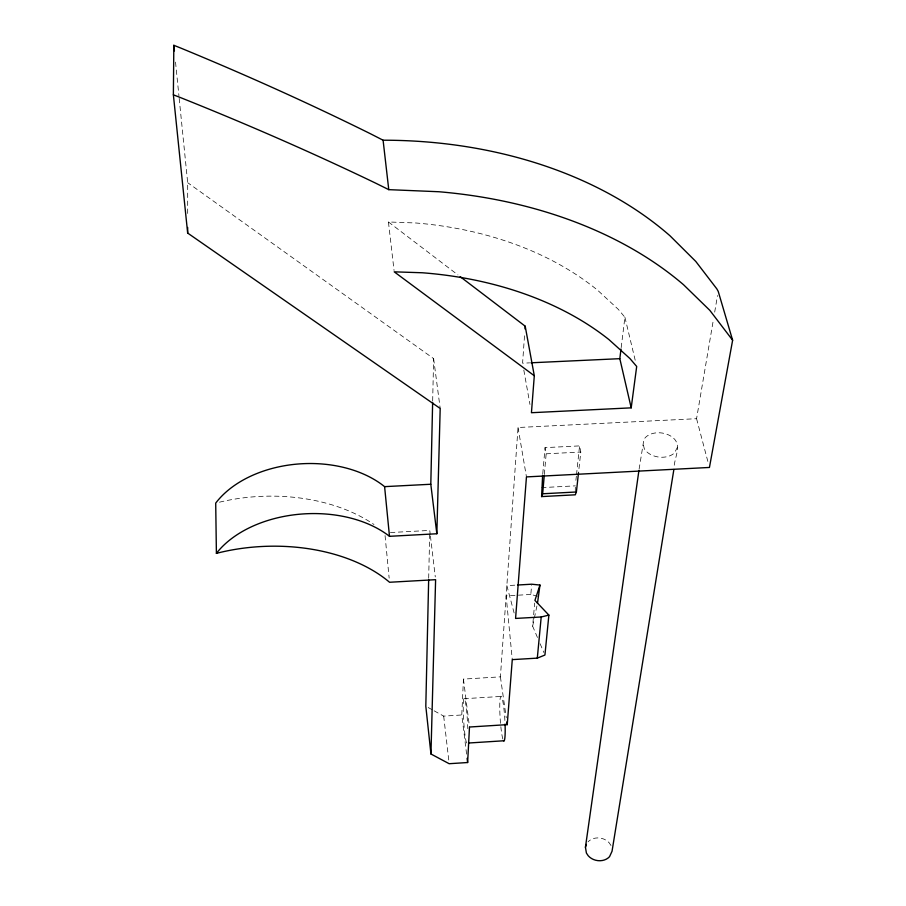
<?xml version="1.0" encoding="UTF-8"?>
<svg xmlns="http://www.w3.org/2000/svg" width="906" height="906" viewBox="0 0 906 906"><rect width="100%" height="100%" fill="white"/><g stroke="black" fill="none" stroke-linecap="round" stroke-linejoin="round"><path stroke-width="0.68" stroke-dasharray="4.53 3.4" d="M187.678 213.465L187.678 182.684L179.06 97.169M575.299 490.973L575.31 487.134M428.685 578.232L429.704 533.226M432.672 400.962L433.623 358.617L187.678 182.684M466.601 754.132L461.777 714.981L463.453 679.092L500.406 676.85L518.028 427.507L696.567 418.697L713.509 319.037M524.517 335.786L522.581 363.193L529.625 362.864M537.564 596.227L530.825 594.461L531.584 585.503M542.762 473.838L545.038 447.632L579.568 445.899L580.791 452.049L578.515 472.705M544.347 474.472L546.159 453.804L545.038 447.632M537.439 637.462L532.637 626.171L534.676 603.113M575.899 480.35L576.341 476.216M576.488 474.835L579.568 445.899M621.176 347.632L624.913 317.27L618.266 309.308L597.756 290.35A304.235 215.322 -4.9 0 0 415.695 222.978L388.436 221.97L394.053 270.452M639.092 469.251L643.883 439.58A17.474 12.14 7.8 0 1 673.475 438.096C682.297 445.967 673.849 458.515 674.098 468.108M714.687 312.117L717.507 295.515M532.637 626.171L534.064 619.444M534.347 618.096L536.918 606.001M677.484 447.202L674.426 452.989A17.474 12.14 7.8 0 1 646.748 451.811L644.325 448.889L642.875 442.66M463.951 698.719L500.758 696.454M434.155 710.825L443.68 716.114L461.777 714.981M514.767 585.174L506.862 585.627L514.121 612.966M530.825 594.461L506.137 595.865L512.275 659.636M390.418 532.535L429.761 530.418L430.248 534.517M541.562 487.621L575.31 485.854M546.159 453.804L580.791 452.049M428.198 707.529L432.966 710.168M388.436 221.97L457.938 274.937M610.995 845.502L609.183 842.807A13.477 11.325 11.5 0 0 587.994 841.889M540.112 643.736L543.86 652.524M696.567 418.697L708.005 462.037M624.913 317.27L635.706 362.366M523.815 370.067L529.965 404.461M518.028 427.507L526.454 476.907M500.406 676.85L506.261 717.812M433.623 358.617L440.191 408.459M463.453 679.092L469.489 727.02M430.418 535.888L435.288 576.941M443.68 716.114L449.002 762.32M175.526 62.118L178.924 95.764M385.061 535.582L389.161 578.141M219.467 502.184A146.919 95.424 -2.3 0 1 373.997 524.506M502.841 738.99A22.356 2.299 86.3 0 1 499.829 711.459A22.356 2.299 86.3 0 1 501.618 696.873A22.356 2.299 86.3 0 1 504.959 721.754M466.647 742.965A22.401 1.857 86.4 0 1 463.442 715.955A22.401 1.857 86.4 0 1 464.767 699.466A22.401 1.857 86.4 0 1 467.802 728.684"/><path stroke-width="1.36" d="M432.638 402.377L430.803 484.257L384.597 486.647A101.608 68.539 -3.2 0 0 215.707 503.124L216.398 553.362A104.088 68.131 -3.4 0 1 389.489 536.318L436.839 533.759L440.191 408.459L187.667 233.069L187.667 227.463M187.667 233.069L173.374 94.824L173.827 45.3L180.181 47.825A2068.455 894.177 7.6 0 1 370.35 133.703L383.091 140.215A392.604 279.229 -4.8 0 1 669.998 235.786L695.797 261.449L716.782 288.81L718.22 291.358L732.626 340.226L709.443 467.451L526.454 476.907L515.571 618.436L541.21 616.975L548.877 615.106L544.925 655.038L537.303 658.13L512.275 659.636L507.235 724.641L469.489 727.02L467.632 762.524L449.161 763.713L430.95 753.996L425.809 706.204L428.663 579.636M430.95 753.996L435.605 579.681L389.557 582.264A150.385 94.711 -2.6 0 0 216.398 553.362M525.004 328.935L525.197 326.194L460.18 276.647M534.302 375.741L531.437 412.717L631.199 407.847L636.692 366.466L629.919 358.527L608.979 339.625A312.049 214.563 -5 0 0 422.253 272.763L394.212 271.834L534.302 375.741L525.197 326.194M542.637 475.208L541.595 496.59L575.276 494.812L576.386 491.992L578.515 472.705M541.595 496.59L542.649 493.77L544.223 475.854M517.586 585.016L531.697 584.211L539.965 585.061L537.485 603.305M537.303 658.13L541.21 616.975M631.199 407.847L619.817 358.674L621.006 349.014M673.871 469.501L612.037 851.278L609.534 856.691A13.477 11.325 11.5 0 1 588.209 855.762L586.409 853.056L585.435 847.257L638.9 470.656M585.435 847.257L586.284 844.381M539.965 585.061L534.925 600.395L548.877 615.106M468.515 743.022L504.132 740.757M542.649 493.77L576.386 491.992M531.029 362.796L619.817 358.674M173.374 94.824L179.932 97.361A2127.481 886.985 7.2 0 1 375.854 183.25L388.765 189.648L438.912 191.744A402.796 278.402 -5 0 1 683.543 284.733L709.84 310.362L732.626 340.226M506.85 721.912L507.235 724.641M467.111 758.333L467.632 762.524M430.803 484.257L436.839 533.759M383.091 140.215L388.765 189.648M173.827 45.3L174.394 50.906M384.597 486.647L389.489 536.318M505.061 724.064A22.356 2.299 86.3 0 1 503.521 740.621"/></g></svg>
